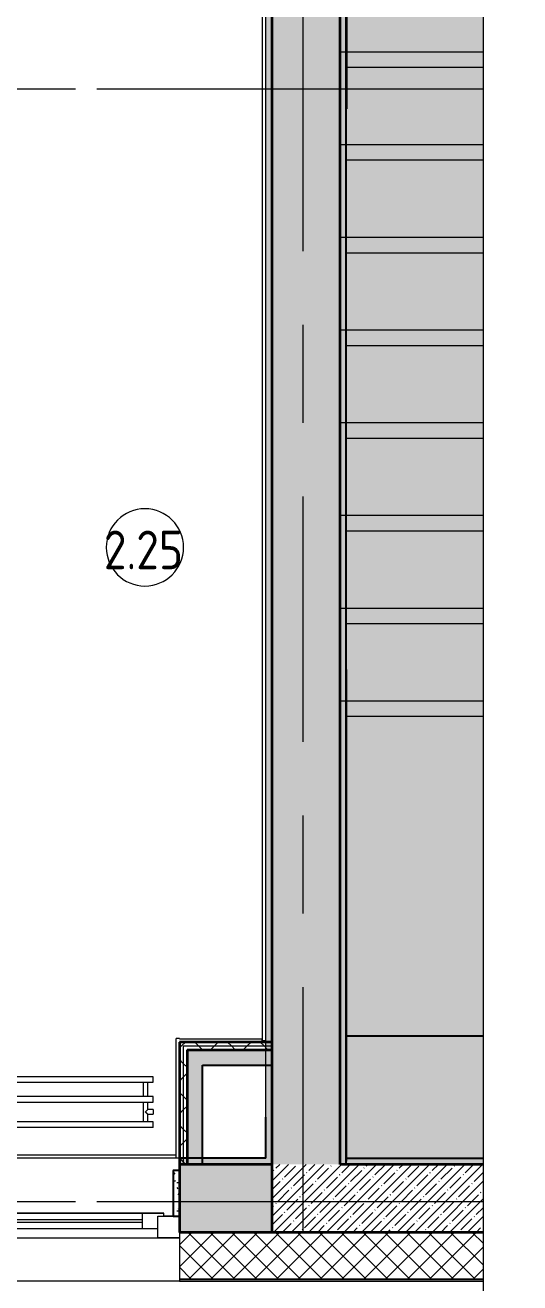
# Model space of a CAD drawing. Header units: millimetres. Extents: x 11693 to 241752, y -8553 to 29926.
# Drawn here: x 63591 to 65191, y -263 to 3806 of the extents above; entities that cross this region are included whole.
import ezdxf

# ---------------------------------------------------------------- set-up
doc = ezdxf.new("R2010")
doc.units = ezdxf.units.MM
doc.linetypes.add('Осевая', pattern=[1587.5, 317.5, -238.125, 793.75, -238.125])
for name, color, linetype, lineweight in [('A-AREA-IDEN', 7, 'Continuous', 9), ('A-DETL-GENF', 7, 'Continuous', 9), ('A-GLAZ', 7, 'Continuous', 9), ('A-GLAZ-1', 7, 'Continuous', 15), ('A-WALL-2', 7, 'Continuous', 9), ('I-WALL', 7, 'Continuous', 9), ('M-EQPM', 7, 'Continuous', 9), ('S-STRS-2', 7, 'Continuous', 9), ('S-STRS-MBND', 7, 'Continuous', 9), ('Оси', 7, 'Continuous', 9), ('Оси-2', 7, 'Осевая', 9)]:
    doc.layers.add(name, color=color, linetype=linetype, lineweight=lineweight)
for name, color, linetype, lineweight, true_color in [('A-WALL-1', 7, 'Continuous', 25, 0x3c3c3c), ('A-WALL-3', 7, 'Continuous', 35, 0x3c3c3c), ('A-WALL-4', 7, 'Continuous', 15, 0x3c3c3c), ('A-WALL-FNSH-1', 7, 'Continuous', 15, 0x3c3c3c), ('A-WALL-FNSH-2', 7, 'Continuous', 9, 0x3c3c3c)]:
    doc.layers.add(name, color=color, linetype=linetype, lineweight=lineweight, true_color=true_color)
doc.layers.add('S-STRS-1', color=7, linetype='Continuous', lineweight=15, transparency=1)
doc.styles.add('GOST Common', font='GOST_Common.ttf', dxfattribs={"width": 0.9, "height": 125})
pattern_1 = [(45, (-7470.254, 0), (-28.51196, 28.51196), []), (45, (-7441.74, 0), (-28.51196, 28.51196), [50.403, -10.081, 1.676, -8.404])]
pattern_2 = [(0, (-7470.254, 0), (60.96, 15.24), [5.029, -40.691, 5.029, -40.691, -243.84]), (0, (-7470.254, 0), (60.96, 15.24), [-91.44, 5.029, -86.411, 5.029, -40.691, -106.68]), (0, (-7470.254, 0), (60.96, 15.24), [-228.6, 5.029, -25.451, 5.029, -71.171]), (120, (-7447.394, 7.62), (-43.678227, 45.1729086), [5.029, -40.691, 5.029, -40.691, -243.84]), (120, (-7447.394, 7.62), (-43.678227, 45.1729086), [-91.44, 5.029, -86.411, 5.029, -40.691, -106.68]), (120, (-7447.394, 7.62), (-43.678227, 45.1729086), [-228.6, 5.029, -25.451, 5.029, -71.171]), (240, (-7439.774, 38.1), (-17.281773, -60.4129086), [5.029, -40.691, 5.029, -40.691, -243.84]), (240, (-7439.774, 38.1), (-17.281773, -60.4129086), [-91.44, 5.029, -86.411, 5.029, -40.691, -106.68]), (240, (-7439.774, 38.1), (-17.281773, -60.4129086), [-228.6, 5.029, -25.451, 5.029, -71.171])]
pattern_3 = [(45, (-7470.254, 0), (-53.03301, 53.03301), []), (135, (-7470.254, 0), (-53.03301, -53.03301), [])]

# ---------------------------------------------------------------- blocks, each defined once
blk = doc.blocks.new('120_Окно_СКБ_1Ст - 120_Окно_СКБ_1Ст 900х2500_h_-22445987-Фрагмент 2_6')
at = {"layer": 'A-GLAZ'}
for p, q in [((450, -57), (-450, -57)), ((-330, -107), (330, -107)), ((330, -117), (-330, -117)), ((-430, -127), (-400, -127)), ((400, -127), (430, -127))]:
    blk.add_line(p, q, dxfattribs=at)
at = {"layer": 'A-GLAZ-1'}
for p, q in [((-450, -127), (-450, -57)), ((-450, -57), (-380, -57)), ((-380, -57), (-380, -127)), ((380, -127), (380, -57)), ((380, -57), (450, -57)), ((450, -57), (450, -127)), ((380, -87), (-380, -87)), ((-380, -87), (-380, -127)), ((-330, -137), (-330, -87)), ((330, -137), (330, -87)), ((380, -127), (380, -87)), ((-380, -127), (-450, -127)), ((-380, -127), (-400, -127)), ((-400, -127), (-400, -137)), ((-400, -137), (400, -137)), ((400, -137), (-400, -137)), ((450, -127), (380, -127)), ((400, -127), (380, -127)), ((400, -137), (400, -127))]:
    blk.add_line(p, q, dxfattribs=at)
blk = doc.blocks.new('radiator_prado_classic_z_tip_30_po exemplyaru - Classic Z Тип 30-500-30677900-Фрагмент 2_6')
at = {"layer": 'M-EQPM'}
for p, q in [((0, 228), (0, 210)), ((700, 228), (0, 228)), ((0, 210), (700, 210)), ((17.5, 210), (17.5, 164)), ((32.5, 164), (32.5, 210)), ((667.5, 210), (667.5, 164)), ((682.5, 164), (682.5, 210)), ((700, 210), (700, 228)), ((700, 164), (0, 164)), ((0, 164), (0, 146)), ((700, 146), (700, 164)), ((0, 146), (700, 146)), ((17.5, 146), (17.5, 121.5)), ((32.5, 82), (32.5, 146)), ((667.5, 146), (667.5, 82)), ((682.5, 121.5), (682.5, 146)), ((17.5, 121.5), (0, 121.5)), ((0, 106.5), (0, 121.5)), ((0, 106.5), (17.5, 106.5)), ((700, 82), (0, 82)), ((0, 82), (0, 64)), ((17.5, 106.5), (17.5, 82)), ((700, 121.5), (682.5, 121.5)), ((682.5, 82), (682.5, 106.5)), ((682.5, 106.5), (700, 106.5)), ((700, 121.5), (700, 106.5)), ((700, 64), (700, 82)), ((700, 64), (0, 64))]:
    blk.add_line(p, q, dxfattribs=at)
for points, knots in [([(25, 114), (24.5, 114.5), (23.6, 115.4), (22.4, 116.6), (21.6, 117.4), (21.1, 117.9), (20.8, 118.2), (20.5, 118.5), (20.2, 118.8), (19.8, 119.1), (19.6, 119.4), (19.3, 119.7), (19, 120), (18.7, 120.3), (18.5, 120.5), (18.3, 120.7), (18.1, 120.9), (17.9, 121.1), (17.8, 121.2), (17.7, 121.3), (17.5, 121.5), (17.5, 121.5), (17.5, 121.5)], [0, 0, 0, 0, 0.142857, 0.285714, 0.357143, 0.392857, 0.428571, 0.464286, 0.5, 0.535714, 0.571429, 0.607143, 0.642857, 0.678571, 0.714286, 0.75, 0.785714, 0.821429, 0.857143, 0.892857, 0.928571, 1, 1, 1, 1]), ([(17.5, 106.5), (17.5, 106.5), (17.5, 106.5), (17.7, 106.7), (17.8, 106.8), (17.9, 106.9), (18.1, 107.1), (18.3, 107.3), (18.5, 107.5), (18.7, 107.7), (19, 108), (19.3, 108.3), (19.6, 108.6), (19.8, 108.9), (20.3, 109.3), (20.7, 109.7), (21.1, 110.1), (21.6, 110.6), (22.4, 111.4), (23.6, 112.6), (24.5, 113.5), (25, 114)], [0, 0, 0, 0, 0.071429, 0.107143, 0.142857, 0.178571, 0.214286, 0.25, 0.285714, 0.321429, 0.357143, 0.392857, 0.428571, 0.464286, 0.5, 0.571429, 0.607143, 0.642857, 0.714286, 0.857143, 1, 1, 1, 1]), ([(675, 114), (675.5, 114.5), (676.4, 115.4), (677.6, 116.6), (678.4, 117.4), (678.9, 117.9), (679.2, 118.2), (679.5, 118.5), (679.8, 118.8), (680.1, 119.2), (680.4, 119.4), (680.7, 119.7), (681, 120), (681.3, 120.3), (681.5, 120.5), (681.7, 120.7), (681.9, 120.9), (682.1, 121.1), (682.2, 121.2), (682.3, 121.3), (682.5, 121.5), (682.5, 121.5), (682.5, 121.5)], [0, 0, 0, 0, 0.142857, 0.285714, 0.357143, 0.392857, 0.428571, 0.464286, 0.5, 0.535714, 0.571429, 0.607143, 0.642857, 0.678571, 0.714286, 0.75, 0.785714, 0.821429, 0.857143, 0.892857, 0.928571, 1, 1, 1, 1]), ([(682.5, 106.5), (682.5, 106.5), (682.5, 106.5), (682.3, 106.7), (682.2, 106.8), (682.1, 106.9), (681.9, 107.1), (681.7, 107.3), (681.5, 107.5), (681.3, 107.7), (681, 108), (680.7, 108.3), (680.4, 108.6), (680.1, 108.8), (679.7, 109.3), (679.3, 109.7), (678.9, 110.1), (678.4, 110.6), (677.6, 111.4), (676.4, 112.6), (675.5, 113.5), (675, 114)], [0, 0, 0, 0, 0.071429, 0.107143, 0.142857, 0.178571, 0.214286, 0.25, 0.285714, 0.321429, 0.357143, 0.392857, 0.428571, 0.464286, 0.5, 0.571429, 0.607143, 0.642857, 0.714286, 0.857143, 1, 1, 1, 1])]:
    blk.add_open_spline(points, degree=3, knots=knots, dxfattribs=at)
blk = doc.blocks.new('DET_L_Линия разрыва - М100-30911435-Фрагмент 2_6')
at = {"layer": 'A-DETL-GENF'}
blk.add_line((5100, 0), (9600, 0), dxfattribs=at)
blk = doc.blocks.new('Марка_Помещения - Номер-25198446-Фрагмент 2_6')
at = {"layer": 'A-AREA-IDEN'}
for start, end in [(360, 180), (180, 360)]:
    blk.add_arc((0, 0), 2.5, start, end, dxfattribs=at)

msp = doc.modelspace()

# ---------------------------------------------------------------- hatches: boundary and pattern name
at = {"layer": 'A-WALL-2'}
h = msp.add_hatch(dxfattribs=at)
h.set_pattern_fill('FP_14', color=256, style=0, pattern_type=2)
h.set_pattern_definition([(45, (-7470.254, 0), (-35.35534, 35.35534), []), (135, (-7470.254, 0), (-35.35534, -35.35534), [])])
h.paths.add_polyline_path([(65072.2, -250), (65072.2, -100), (64089.7, -100), (64089.7, -250)])
h.paths.add_polyline_path([(63189.7, -250), (63189.7, -100), (59589.7, -100), (59589.7, -250), (61212.6, -250)])
h.paths.add_polyline_path([(58689.7, -250), (58689.7, -100), (57689.7, -100), (57689.7, -250)])
at = {"layer": 'I-WALL'}
h = msp.add_hatch(dxfattribs=at)
h.set_pattern_fill('FP_4', color=256, style=0, pattern_type=2)
h.set_pattern_definition(pattern_1)
h.paths.add_polyline_path([(64609.7, 120), (64609.7, 7900), (64389.7, 7900), (64389.7, 120)])
h = msp.add_hatch(dxfattribs=at)
h.set_pattern_fill('FP_10', color=256, style=0, pattern_type=2)
h.set_pattern_definition(pattern_2)
h.paths.add_polyline_path([(64389.7, 140), (64389.7, 7660), (64369.7, 7660), (64369.7, 140)])
h = msp.add_hatch(dxfattribs=at)
h.set_pattern_fill('FP_10', color=256, style=0, pattern_type=2)
h.set_pattern_definition(pattern_2)
h.paths.add_polyline_path([(64609.7, 120), (64629.7, 120), (64629.7, 7680), (64609.7, 7680), (64609.7, 462)])
h = msp.add_hatch(dxfattribs=at)
h.set_pattern_fill('FP_16', color=256, style=0, pattern_type=2)
h.set_pattern_definition(pattern_3)
h.paths.add_polyline_path([(64389.7, 503), (64389.7, 515.5), (64089.7, 515.5), (64089.7, 503), (64102.2, 503)])
h = msp.add_hatch(dxfattribs=at)
h.set_pattern_fill('FP_16', color=256, style=0, pattern_type=2)
h.set_pattern_definition(pattern_3)
h.paths.add_polyline_path([(64089.7, 120), (64102.2, 120), (64102.2, 503), (64089.7, 503), (64089.7, 440.5)])
h = msp.add_hatch(dxfattribs=at)
h.set_pattern_fill('FP_16', color=256, style=0, pattern_type=2)
h.set_pattern_definition(pattern_3)
h.paths.add_polyline_path([(64389.7, 490.5), (64389.7, 503), (64102.2, 503), (64102.2, 490.5), (64114.7, 490.5)])
h = msp.add_hatch(dxfattribs=at)
h.set_pattern_fill('FP_16', color=256, style=0, pattern_type=2)
h.set_pattern_definition(pattern_3)
h.paths.add_polyline_path([(64114.7, 120), (64114.7, 490.5), (64102.2, 490.5), (64102.2, 120)])
for points in [[(64389.7, 440.5), (64389.7, 490.5), (64114.7, 490.5), (64114.7, 440.5), (64164.7, 440.5)], [(64164.7, 120), (64164.7, 440.5), (64114.7, 440.5), (64114.7, 120)]]:
    msp.add_hatch(color=256, dxfattribs=at).paths.add_polyline_path(points)
h = msp.add_hatch(dxfattribs=at)
h.set_pattern_fill('FP_10', color=256, style=0, pattern_type=2)
h.set_pattern_definition(pattern_2)
h.paths.add_polyline_path([(64089.7, 120), (64389.7, 120), (64389.7, 140), (64089.7, 140)])
h.paths.add_polyline_path([(62929, 120), (63189.7, 120), (63189.7, 140), (61694.7, 140), (61694.7, 120), (62356.9, 120)])
h = msp.add_hatch(dxfattribs=at)
h.set_pattern_fill('FP_4', color=256, style=0, pattern_type=2)
h.set_pattern_definition(pattern_1)
h.paths.add_polyline_path([(64389.7, -100), (64389.7, 120), (64089.7, 120), (64089.7, -100)])
h.paths.add_polyline_path([(63189.7, -100), (63189.7, 120), (59589.7, 120), (59589.7, -100), (61212.6, -100)])
h.paths.add_polyline_path([(58439.7, -100), (58689.7, -100), (58689.7, 120), (58439.7, 120), (58439.7, 61.6)])
h = msp.add_hatch(dxfattribs=at)
h.set_pattern_fill('FP_10', color=256, style=0, pattern_type=2)
h.set_pattern_definition(pattern_2)
h.paths.add_polyline_path([(64089.7, -48), (64089.7, 100), (64069.7, 100), (64069.7, -48)])
h = msp.add_hatch(dxfattribs=at)
h.set_pattern_fill('FP_4', color=256, style=0, pattern_type=2)
h.set_pattern_definition(pattern_1)
h.paths.add_polyline_path([(64389.7, -100), (65072.2, -100), (65072.2, 120), (64389.7, 120), (64389.7, 61.6)])
at = {"layer": 'S-STRS-1'}
for points in [[(65072.2, 3669.7), (65072.2, 3910.2), (65191.3, 3969.7), (64629.7, 3969.7), (64629.7, 3669.7)], [(64629.7, 3369.7), (65072.2, 3369.7), (65072.2, 3669.7), (64629.7, 3669.7)], [(64629.7, 3069.7), (65072.2, 3069.7), (65072.2, 3369.7), (64629.7, 3369.7), (64629.7, 3264.6)], [(64629.7, 2769.7), (65072.2, 2769.7), (65072.2, 3069.7), (64629.7, 3069.7)], [(64629.7, 2469.7), (65072.2, 2469.7), (65072.2, 2769.7), (64629.7, 2769.7)], [(64629.7, 2169.7), (65072.2, 2169.7), (65072.2, 2469.7), (64629.7, 2469.7)], [(64629.7, 1869.7), (65072.2, 1869.7), (65072.2, 2169.7), (64629.7, 2169.7)], [(64645.4, 1569.7), (65072.2, 1569.7), (65072.2, 1869.7), (64629.7, 1869.7), (64629.7, 1569.7)], [(64661.7, 120), (65072.2, 120), (65072.2, 1569.7), (64629.7, 1569.7), (64629.7, 120), (64645.4, 120)]]:
    msp.add_hatch(color=256, dxfattribs=at).paths.add_polyline_path(points)

# ---------------------------------------------------------------- linework, layer by layer
at = {"layer": 'A-WALL-1'}
for p, q in [((64629.7, 120), (64629.7, 7680)), ((64164.7, 120), (64164.7, 440.5)), ((64164.7, 440.5), (64389.7, 440.5)), ((64369.7, 140), (64369.7, 272.5)), ((64369.7, 140), (64089.7, 140)), ((64089.7, 140), (64089.7, 120)), ((64089.7, 100), (64069.7, 100)), ((64069.7, 100), (64069.7, -48)), ((64069.7, -48), (64089.7, -48))]:
    msp.add_line(p, q, dxfattribs=at)
at = {"layer": 'A-WALL-2'}
for p, q in [((64102.2, 503), (64102.2, 120)), ((64102.2, 503), (64389.7, 503)), ((64089.7, -258), (63189.7, -258)), ((64089.7, -250), (65072.2, -250))]:
    msp.add_line(p, q, dxfattribs=at)
at = {"layer": 'A-WALL-3'}
for p, q in [((64389.7, -100), (64389.7, 7680)), ((64609.7, 120), (64609.7, 7680)), ((64089.7, 515.5), (64089.7, 120)), ((64389.7, 515.5), (64089.7, 515.5)), ((64114.7, 490.5), (64114.7, 120)), ((64114.7, 490.5), (64389.7, 490.5)), ((64089.7, 120), (64089.7, -100)), ((64389.7, 120), (64089.7, 120)), ((65072.2, 120), (64609.7, 120)), ((65072.2, -100), (64089.7, -100))]:
    msp.add_line(p, q, dxfattribs=at)
at = {"layer": 'A-WALL-4'}
msp.add_line((64089.7, -100), (64089.7, -250), dxfattribs=at)
at = {"layer": 'A-WALL-FNSH-1'}
for p, q in [((64368.7, 7659), (64368.7, 141)), ((64369.7, 272.5), (64369.7, 7660)), ((64630.7, 1721), (64630.7, 7659)), ((64629.7, 1721), (64630.7, 1721)), ((64631.1, 1710.9), (64630.1, 1710.9)), ((64630.1, 1710.9), (64630.1, 130)), ((64631.1, 140), (64631.1, 1710.9)), ((65072.2, 536), (64629.7, 536)), ((64629.7, 535), (65072.2, 535)), ((64312.2, 516.5), (64089.7, 516.5)), ((64089.7, 516.5), (64089.7, 515.5)), ((64312.2, 515.5), (64312.2, 516.5)), ((64368.7, 141), (64089.7, 141)), ((64089.7, 141), (64089.7, 140)), ((64630.1, 130), (64631.1, 130)), ((65072.2, 140), (64631.1, 140)), ((64631.1, 130), (64631.1, 139)), ((64631.1, 139), (65072.2, 139)), ((64069.7, 100), (64068.7, 100)), ((64068.7, 100), (64068.7, -48)), ((64068.7, -48), (64069.7, -48)), ((64089.7, -250), (64089.7, -253)), ((64089.7, -253), (65072.2, -253))]:
    msp.add_line(p, q, dxfattribs=at)
at = {"layer": 'A-WALL-FNSH-2'}
for p, q in [((64089.7, -253), (64089.7, -258)), ((64089.7, -258), (65072.2, -258))]:
    msp.add_line(p, q, dxfattribs=at)
at = {"layer": 'I-WALL'}
for p, q in [((64630.1, 3535.1), (64630.1, 7659)), ((64631.1, 7659), (64631.1, 3535.1)), ((64358.7, 521), (64358.7, 7649)), ((64630.7, 1721), (64630.7, 139)), ((64630.7, 1521), (64629.7, 1521)), ((64630.1, 1510.4), (64631.1, 1510.4)), ((64079.2, 140), (64079.2, 526.7)), ((64090.2, 526.7), (64079.2, 526.7)), ((64090.2, 526.7), (64090.2, 526.5)), ((64090.2, 526.5), (64357.2, 526.5)), ((64357.2, 515.5), (64357.2, 526.5)), ((64358.7, 521), (64369.7, 521)), ((61705.7, 151), (64079.2, 151)), ((64089.7, 140), (63189.7, 140)), ((64629.7, 140), (64631.1, 140)), ((64631.1, 139), (64630.7, 139))]:
    msp.add_line(p, q, dxfattribs=at)
at = {"layer": 'S-STRS-2'}
for p, q in [((64629.7, 3669.7), (65072.2, 3669.7)), ((64629.7, 3669.7), (65072.2, 3669.7)), ((64629.7, 3369.7), (65072.2, 3369.7)), ((64629.7, 3369.7), (65072.2, 3369.7)), ((64629.7, 3069.7), (65072.2, 3069.7)), ((64629.7, 3069.7), (65072.2, 3069.7)), ((64629.7, 2769.7), (65072.2, 2769.7)), ((64629.7, 2769.7), (65072.2, 2769.7)), ((64629.7, 2469.7), (65072.2, 2469.7)), ((64629.7, 2469.7), (65072.2, 2469.7)), ((64629.7, 2169.7), (65072.2, 2169.7)), ((64629.7, 2169.7), (65072.2, 2169.7)), ((64629.7, 1869.7), (65072.2, 1869.7)), ((64629.7, 1869.7), (65072.2, 1869.7)), ((64629.7, 1569.7), (65072.2, 1569.7)), ((64629.7, 1569.7), (65072.2, 1569.7))]:
    msp.add_line(p, q, dxfattribs=at)
at = {"layer": 'S-STRS-MBND'}
for p, q in [((64609.7, 1620), (64609.7, 5520)), ((64609.7, 3720), (65072.2, 3720)), ((64609.7, 3720), (65072.2, 3720)), ((64609.7, 3420), (65072.2, 3420)), ((64609.7, 3420), (65072.2, 3420)), ((64609.7, 3120), (65072.2, 3120)), ((64609.7, 3120), (65072.2, 3120)), ((64609.7, 2820), (65072.2, 2820)), ((64609.7, 2820), (65072.2, 2820)), ((64609.7, 2520), (65072.2, 2520)), ((64609.7, 2520), (65072.2, 2520)), ((64609.7, 2220), (65072.2, 2220)), ((64609.7, 2220), (65072.2, 2220)), ((64609.7, 1920), (65072.2, 1920)), ((64609.7, 1920), (65072.2, 1920)), ((64609.7, 1620), (64609.7, 120)), ((64609.7, 1620), (65072.2, 1620)), ((64609.7, 1620), (65072.2, 1620)), ((64609.7, 120), (65072.2, 120))]:
    msp.add_line(p, q, dxfattribs=at)
at = {"layer": 'Оси'}
for p, q in [((63822.2, 3600), (65072.2, 3600)), ((63822.2, 0), (65072.2, 0))]:
    msp.add_line(p, q, dxfattribs=at)
at = {"layer": 'Оси-2'}
for p, q in [((64489.7, -656.3), (64489.7, 7760.2)), ((57086.5, 3600), (63822.2, 3600)), ((57086.5, 0), (63822.2, 0))]:
    msp.add_line(p, q, dxfattribs=at)

# ---------------------------------------------------------------- block references
at = {"layer": 'A-AREA-IDEN', "xscale": 49.99999999999998, "yscale": 49.99999999999998, "zscale": 49.99999999999998}
msp.add_blockref('Марка_Помещения - Номер-25198446-Фрагмент 2_6', (63978.2, 2116.2), dxfattribs=at)
at = {"layer": 'A-DETL-GENF', "rotation": 269.9999999999999}
msp.add_blockref('DET_L_Линия разрыва - М100-30911435-Фрагмент 2_6', (65072.2, 9010.2), dxfattribs=at)
at = {"layer": 'A-GLAZ', "rotation": 180}
msp.add_blockref('120_Окно_СКБ_1Ст - 120_Окно_СКБ_1Ст 900х2500_h_-22445987-Фрагмент 2_6', (63639.7, -175), dxfattribs=at)
at = {"layer": 'M-EQPM'}
msp.add_blockref('radiator_prado_classic_z_tip_30_po exemplyaru - Classic Z Тип 30-500-30677900-Фрагмент 2_6', (63304.7, 175.5), dxfattribs=at)

# ---------------------------------------------------------------- texts
at = {"layer": 'A-AREA-IDEN', "insert": (63845.3, 2170.5), "char_height": 125, "width": 331.899, "attachment_point": 1, "style": 'GOST Common'}
msp.add_mtext('2.25', dxfattribs=at)

doc.saveas('drawing.dxf')
